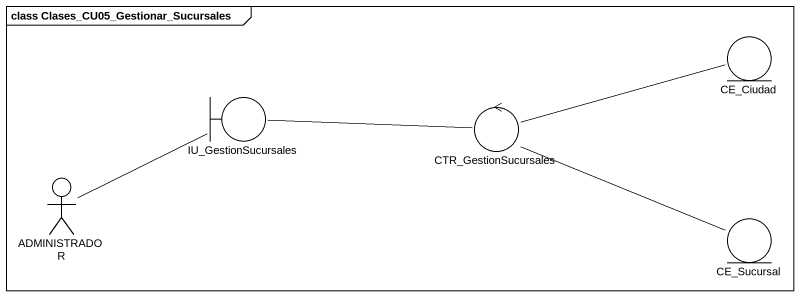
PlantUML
@startuml
mainframe class Clases_CU05_Gestionar_Sucursales
entity CE_Ciudad
boundary IU_GestionSucursales
control CTR_GestionSucursales
actor ADMINISTRADOR
entity CE_Sucursal
IU_GestionSucursales -right- CTR_GestionSucursales
CTR_GestionSucursales -right- CE_Ciudad
CTR_GestionSucursales -right- CE_Sucursal
ADMINISTRADOR -right- IU_GestionSucursales
@enduml
